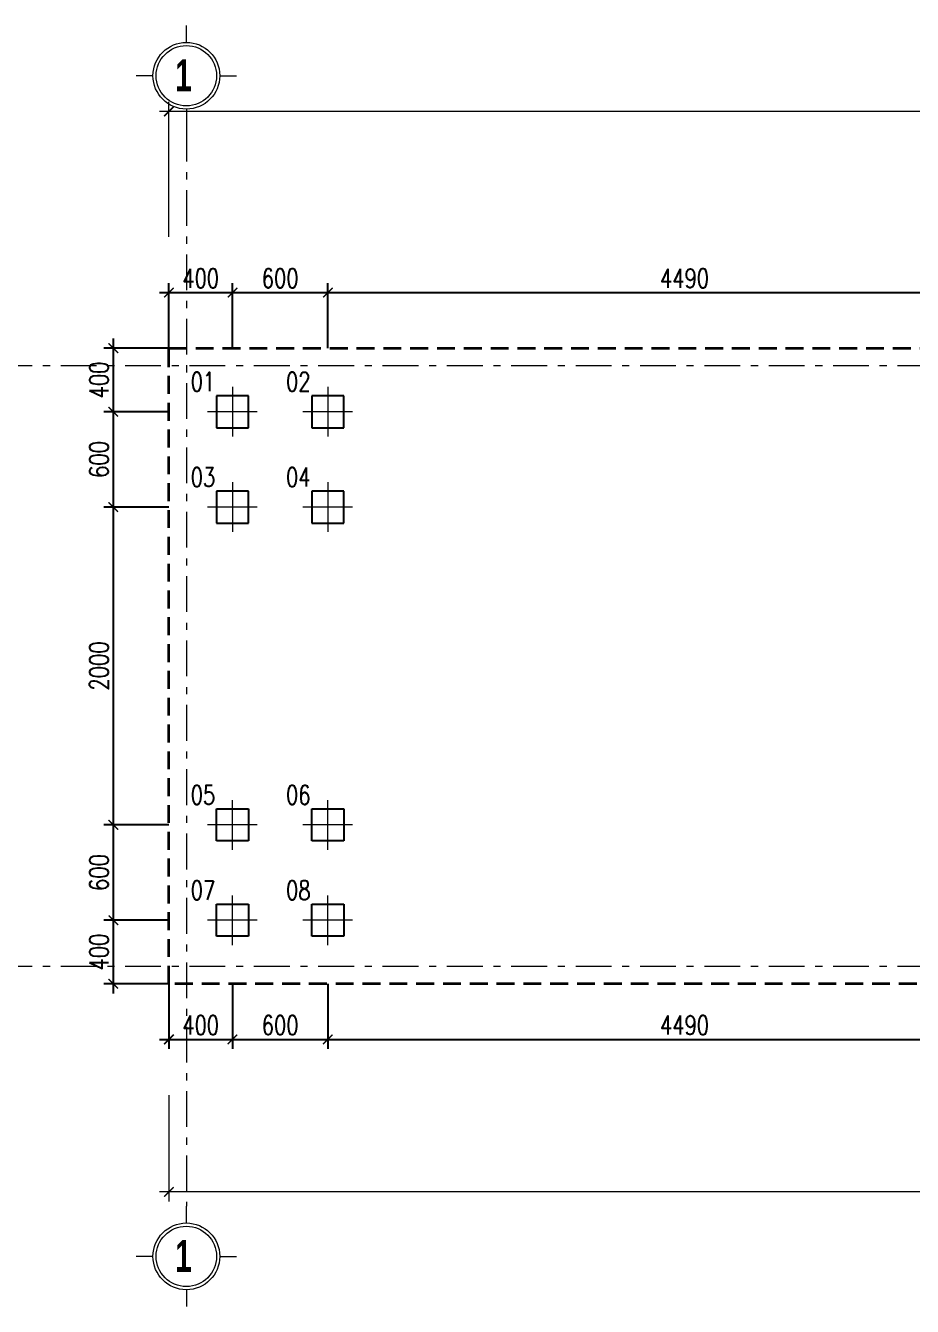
# Model space of a CAD drawing. Extents: x -2098986 to 943, y -1296280 to 73591.
# Drawn here: x -1843625 to -1838044, y -1065791 to -1057731 of the extents above; entities that cross this region are included whole.
import ezdxf

# ---------------------------------------------------------------- set-up
doc = ezdxf.new("R2010")
doc.units = 0
doc.header["$LTSCALE"] = 150
doc.header["$PDMODE"] = 35
for name, pattern in [('_Tim', [9, 5, -1.5, 1, -1.5]), ('HIDDEN', [0.375, 0.25, -0.125]), ('HIDDEN2', [4.7625, 3.175, -1.5875]), ('KC.QDC A3$0$CONTINOUS', [0])]:
    doc.linetypes.add(name, pattern=pattern)
doc.layers.get('0').update_dxf_attribs({"lineweight": 18})
doc.layers.get('Defpoints').update_dxf_attribs({"lineweight": 18})
for name, color, linetype, lineweight in [('05.Text', 253, 'Continuous', 18), ('LS-DIM', 251, 'Continuous', 13), ('LS-TEXT', 60, 'Continuous', 20), ('LS-THAY', 7, 'Continuous', 20), ('LS-THEP', 3, 'Continuous', 35), ('LS-TRUC', 108, '_Tim', 9)]:
    doc.layers.add(name, color=color, linetype=linetype, lineweight=lineweight)
doc.layers.add('DIM', color=1, linetype='Continuous')
doc.layers.add('LS-COC', color=11, linetype='Continuous')
doc.styles.add('AVANTHB', font='')
doc.styles.add('vnsimpli', font='vnsimli.shx', dxfattribs={"width": 0.75})
doc.styles.get('AVANTHB').set_extended_font_data('.VnAvantH', bold=True)
doc.dimstyles.new('D100(120)', dxfattribs={"dimtxt": 120, "dimasz": 60, "dimexe": 60, "dimexo": 0, "dimgap": 30, "dimtad": 1, "dimdec": 0, "dimdsep": 46, "dimtxsty": 'vnsimpli', "dimblk": 'ARCHTICK', "dimcen": 0, "dimdle": 60, "dimclrd": 256, "dimclre": 256, "dimclrt": 60, "dimadec": 0, "dimazin": 0, "dimtfac": 1, "dimtdec": 0, "dimtix": 1, "dimtmove": 0, "dimatfit": 3, "dimfxl": 1, "dimarcsym": 0})

# ---------------------------------------------------------------- blocks, each defined once
blk = doc.blocks.new('A$C287A59E2')
at = {"layer": 'LS-COC', "linetype": 'HIDDEN2', "ltscale": 0.04}
blk.add_lwpolyline([(0.75, 3.42), (3.42, 3.42), (3.42, 0.75), (0.75, 0.75)], close=True, dxfattribs=at)
at = {"layer": 'LS-TRUC', "linetype": '_Tim', "ltscale": 200}
for p, q in [((2.08, 0), (2.08, 4.17)), ((0, 2.08), (4.17, 2.08))]:
    blk.add_line(p, q, dxfattribs=at)
blk = doc.blocks.new('cocc')
at = {"layer": 'LS-COC', "yscale": 75, "zscale": 75}
for p, xscale, rotation in [((-1938900.8, -1052337.8), -75, 90), ((-1938300.8, -1052337.8), -75, 90), ((-1938900.8, -1052937.8), -75, 90), ((-1938300.8, -1052937.8), -75, 90), ((-1938900.8, -1055250.2), 75, 90.00000000000001), ((-1938300.8, -1055250.2), 75, 90.00000000000001), ((-1938900.8, -1055850.2), 75, 90.00000000000001), ((-1938300.8, -1055850.2), 75, 90.00000000000001)]:
    blk.add_blockref('A$C287A59E2', p, dxfattribs=dict(at, xscale=xscale, rotation=rotation))
blk = doc.blocks.new('DANHTRUC')
for p, q in [((980383, -947347), (980383, -947137)), ((979963, -947767), (979753, -947767)), ((980803, -947767), (981013, -947767)), ((980383, -948187), (980383, -948397))]:
    blk.add_line(p, q)
for radius in [420, 380]:
    blk.add_circle((980383, -947767), radius)
blk = doc.blocks.new('_ArchTick')
at = {"layer": 'DIM', "color": 0, "const_width": 0.15}
blk.add_lwpolyline([(-0.5, -0.5), (0.5, 0.5)], dxfattribs=at)
blk = doc.blocks.new('*D821')
at = {"layer": 'Defpoints', "color": 0, "transparency": 16777216}
for p in [(-1821826.9, -1113825.8), (-1821826.9, -1114615.8), (-1806826.9, -1114615.8)]:
    blk.add_point(p, dxfattribs=at)
at = {"layer": 'LS-DIM', "lineweight": -2, "transparency": 16777216}
for p, q in [((-1821826.9, -1114615.8), (-1821826.9, -1113765.8)), ((-1806826.9, -1114615.8), (-1806826.9, -1113765.8)), ((-1806766.9, -1113825.8), (-1821886.9, -1113825.8))]:
    blk.add_line(p, q, dxfattribs=at)
at = {"layer": 'LS-DIM', "lineweight": -2, "transparency": 16777216, "xscale": 60, "yscale": 60, "zscale": 60, "rotation": 180}
blk.add_blockref('_ArchTick', (-1821826.9, -1113825.8), dxfattribs=at)
at = {"layer": 'LS-DIM', "lineweight": -2, "transparency": 16777216, "xscale": 60, "yscale": 60, "zscale": 60}
blk.add_blockref('_ArchTick', (-1806826.9, -1113825.8), dxfattribs=at)
at = {"layer": 'LS-DIM', "color": 60, "transparency": 16777216, "insert": (-1814325.9, -1113735.8), "char_height": 120, "attachment_point": 5, "style": 'vnsimpli'}
blk.add_mtext('15000', dxfattribs=at)
blk = doc.blocks.new('*D831')
at = {"layer": 'Defpoints', "color": 0, "transparency": 16777216}
for p in [(-1821826.9, -1120015.8), (-1806826.9, -1120015.8), (-1821826.9, -1120625.8)]:
    blk.add_point(p, dxfattribs=at)
at = {"layer": 'LS-DIM', "lineweight": -2, "transparency": 16777216}
for p, q in [((-1821826.9, -1120015.8), (-1821826.9, -1120685.8)), ((-1806826.9, -1120015.8), (-1806826.9, -1120685.8)), ((-1806766.9, -1120625.8), (-1821886.9, -1120625.8))]:
    blk.add_line(p, q, dxfattribs=at)
at = {"layer": 'LS-DIM', "lineweight": -2, "transparency": 16777216, "xscale": 60, "yscale": 60, "zscale": 60, "rotation": 180}
blk.add_blockref('_ArchTick', (-1821826.9, -1120625.8), dxfattribs=at)
at = {"layer": 'LS-DIM', "lineweight": -2, "transparency": 16777216, "xscale": 60, "yscale": 60, "zscale": 60}
blk.add_blockref('_ArchTick', (-1806826.9, -1120625.8), dxfattribs=at)
at = {"layer": 'LS-DIM', "color": 60, "transparency": 16777216, "insert": (-1814325.9, -1120535.8), "char_height": 120, "attachment_point": 5, "style": 'vnsimpli'}
blk.add_mtext('15000', dxfattribs=at)
blk = doc.blocks.new('*D842')
at = {"layer": 'Defpoints', "color": 0, "transparency": 16777216}
for p in [(-1842323.1, -1059410.8), (-1842723.1, -1059760.8), (-1842323.1, -1059760.8)]:
    blk.add_point(p, dxfattribs=at)
at = {"layer": 'LS-DIM', "linetype": 'KC.QDC A3$0$CONTINOUS', "lineweight": -2, "transparency": 16777216}
blk.add_line((-1842723.1, -1059760.8), (-1842723.1, -1059350.8), dxfattribs=at)
at = {"layer": 'LS-DIM', "lineweight": -2, "transparency": 16777216}
blk.add_line((-1842323.1, -1059760.8), (-1842323.1, -1059350.8), dxfattribs=at)
at = {"layer": 'LS-DIM', "linetype": 'Continuous', "lineweight": -2, "transparency": 16777216}
blk.add_line((-1842783.1, -1059410.8), (-1842263.1, -1059410.8), dxfattribs=at)
at = {"layer": 'LS-DIM', "lineweight": -2, "transparency": 16777216, "xscale": 60, "yscale": 60, "zscale": 60, "rotation": 180}
blk.add_blockref('_ArchTick', (-1842723.1, -1059410.8), dxfattribs=at)
at = {"layer": 'LS-DIM', "lineweight": -2, "transparency": 16777216, "xscale": 60, "yscale": 60, "zscale": 60}
blk.add_blockref('_ArchTick', (-1842323.1, -1059410.8), dxfattribs=at)
at = {"layer": 'LS-DIM', "color": 60, "transparency": 16777216, "insert": (-1842523.1, -1059320.8), "char_height": 120, "attachment_point": 5, "style": 'vnsimpli'}
blk.add_mtext('400', dxfattribs=at)
blk = doc.blocks.new('*D843')
at = {"layer": 'Defpoints', "color": 0, "transparency": 16777216}
for p in [(-1841723.1, -1059410.8), (-1842323.1, -1059760.8), (-1841723.1, -1059760.8)]:
    blk.add_point(p, dxfattribs=at)
at = {"layer": 'LS-DIM', "linetype": 'KC.QDC A3$0$CONTINOUS', "lineweight": -2, "transparency": 16777216}
blk.add_line((-1842323.1, -1059760.8), (-1842323.1, -1059350.8), dxfattribs=at)
at = {"layer": 'LS-DIM', "lineweight": -2, "transparency": 16777216}
blk.add_line((-1841723.1, -1059760.8), (-1841723.1, -1059350.8), dxfattribs=at)
at = {"layer": 'LS-DIM', "linetype": 'Continuous', "lineweight": -2, "transparency": 16777216}
blk.add_line((-1842383.1, -1059410.8), (-1841663.1, -1059410.8), dxfattribs=at)
at = {"layer": 'LS-DIM', "lineweight": -2, "transparency": 16777216, "xscale": 60, "yscale": 60, "zscale": 60, "rotation": 180}
blk.add_blockref('_ArchTick', (-1842323.1, -1059410.8), dxfattribs=at)
at = {"layer": 'LS-DIM', "lineweight": -2, "transparency": 16777216, "xscale": 60, "yscale": 60, "zscale": 60}
blk.add_blockref('_ArchTick', (-1841723.1, -1059410.8), dxfattribs=at)
at = {"layer": 'LS-DIM', "color": 60, "transparency": 16777216, "insert": (-1842023.1, -1059320.8), "char_height": 120, "attachment_point": 5, "style": 'vnsimpli'}
blk.add_mtext('600', dxfattribs=at)
blk = doc.blocks.new('*D844')
at = {"layer": 'Defpoints', "color": 0, "transparency": 16777216}
for p in [(-1837233.1, -1059410.8), (-1841723.1, -1059760.8), (-1837233.1, -1059760.8)]:
    blk.add_point(p, dxfattribs=at)
at = {"layer": 'LS-DIM', "linetype": 'KC.QDC A3$0$CONTINOUS', "lineweight": -2, "transparency": 16777216}
blk.add_line((-1841723.1, -1059760.8), (-1841723.1, -1059350.8), dxfattribs=at)
at = {"layer": 'LS-DIM', "lineweight": -2, "transparency": 16777216}
blk.add_line((-1837233.1, -1059760.8), (-1837233.1, -1059350.8), dxfattribs=at)
at = {"layer": 'LS-DIM', "linetype": 'Continuous', "lineweight": -2, "transparency": 16777216}
blk.add_line((-1841783.1, -1059410.8), (-1837173.1, -1059410.8), dxfattribs=at)
at = {"layer": 'LS-DIM', "lineweight": -2, "transparency": 16777216, "xscale": 60, "yscale": 60, "zscale": 60, "rotation": 180}
blk.add_blockref('_ArchTick', (-1841723.1, -1059410.8), dxfattribs=at)
at = {"layer": 'LS-DIM', "lineweight": -2, "transparency": 16777216, "xscale": 60, "yscale": 60, "zscale": 60}
blk.add_blockref('_ArchTick', (-1837233.1, -1059410.8), dxfattribs=at)
at = {"layer": 'LS-DIM', "color": 60, "transparency": 16777216, "insert": (-1839478.1, -1059320.8), "char_height": 120, "attachment_point": 5, "style": 'vnsimpli'}
blk.add_mtext('4490', dxfattribs=at)
blk = doc.blocks.new('*D855')
at = {"layer": 'Defpoints', "color": 0, "transparency": 16777216}
for p in [(-1842723.1, -1059760.8), (-1843073.1, -1060160.8), (-1842723.1, -1060160.8)]:
    blk.add_point(p, dxfattribs=at)
at = {"layer": 'LS-DIM', "linetype": 'Continuous', "lineweight": -2, "transparency": 16777216}
blk.add_line((-1843073.1, -1059700.8), (-1843073.1, -1060220.8), dxfattribs=at)
at = {"layer": 'LS-DIM', "linetype": 'KC.QDC A3$0$CONTINOUS', "lineweight": -2, "transparency": 16777216}
blk.add_line((-1842723.1, -1059760.8), (-1843133.1, -1059760.8), dxfattribs=at)
at = {"layer": 'LS-DIM', "lineweight": -2, "transparency": 16777216}
blk.add_line((-1842723.1, -1060160.8), (-1843133.1, -1060160.8), dxfattribs=at)
at = {"layer": 'LS-DIM', "lineweight": -2, "transparency": 16777216, "xscale": 60, "yscale": 60, "zscale": 60}
for p, rotation in [((-1843073.1, -1059760.8), 90), ((-1843073.1, -1060160.8), 270)]:
    blk.add_blockref('_ArchTick', p, dxfattribs=dict(at, rotation=rotation))
at = {"layer": 'LS-DIM', "color": 60, "transparency": 16777216, "insert": (-1843163.1, -1059960.8), "char_height": 120, "attachment_point": 5, "rotation": 90, "style": 'vnsimpli'}
blk.add_mtext('400', dxfattribs=at)
blk = doc.blocks.new('*D856')
at = {"layer": 'Defpoints', "color": 0, "transparency": 16777216}
for p in [(-1842723.1, -1060160.8), (-1843073.1, -1060760.8), (-1842723.1, -1060760.8)]:
    blk.add_point(p, dxfattribs=at)
at = {"layer": 'LS-DIM', "linetype": 'Continuous', "lineweight": -2, "transparency": 16777216}
blk.add_line((-1843073.1, -1060100.8), (-1843073.1, -1060820.8), dxfattribs=at)
at = {"layer": 'LS-DIM', "linetype": 'KC.QDC A3$0$CONTINOUS', "lineweight": -2, "transparency": 16777216}
blk.add_line((-1842723.1, -1060160.8), (-1843133.1, -1060160.8), dxfattribs=at)
at = {"layer": 'LS-DIM', "lineweight": -2, "transparency": 16777216}
blk.add_line((-1842723.1, -1060760.8), (-1843133.1, -1060760.8), dxfattribs=at)
at = {"layer": 'LS-DIM', "lineweight": -2, "transparency": 16777216, "xscale": 60, "yscale": 60, "zscale": 60}
for p, rotation in [((-1843073.1, -1060160.8), 90), ((-1843073.1, -1060760.8), 270)]:
    blk.add_blockref('_ArchTick', p, dxfattribs=dict(at, rotation=rotation))
at = {"layer": 'LS-DIM', "color": 60, "transparency": 16777216, "insert": (-1843163.1, -1060460.8), "char_height": 120, "attachment_point": 5, "rotation": 90, "style": 'vnsimpli'}
blk.add_mtext('600', dxfattribs=at)
blk = doc.blocks.new('*D857')
at = {"layer": 'Defpoints', "color": 0, "transparency": 16777216}
for p in [(-1842723.1, -1060760.8), (-1843073.1, -1062760.8), (-1842723.1, -1062760.8)]:
    blk.add_point(p, dxfattribs=at)
at = {"layer": 'LS-DIM', "linetype": 'KC.QDC A3$0$CONTINOUS', "lineweight": -2, "transparency": 16777216}
blk.add_line((-1842723.1, -1060760.8), (-1843133.1, -1060760.8), dxfattribs=at)
at = {"layer": 'LS-DIM', "linetype": 'Continuous', "lineweight": -2, "transparency": 16777216}
blk.add_line((-1843073.1, -1060700.8), (-1843073.1, -1062820.8), dxfattribs=at)
at = {"layer": 'LS-DIM', "lineweight": -2, "transparency": 16777216}
blk.add_line((-1842723.1, -1062760.8), (-1843133.1, -1062760.8), dxfattribs=at)
at = {"layer": 'LS-DIM', "lineweight": -2, "transparency": 16777216, "xscale": 60, "yscale": 60, "zscale": 60}
for p, rotation in [((-1843073.1, -1060760.8), 90), ((-1843073.1, -1062760.8), 270)]:
    blk.add_blockref('_ArchTick', p, dxfattribs=dict(at, rotation=rotation))
at = {"layer": 'LS-DIM', "color": 60, "transparency": 16777216, "insert": (-1843163.1, -1061760.8), "char_height": 120, "attachment_point": 5, "rotation": 90, "style": 'vnsimpli'}
blk.add_mtext('2000', dxfattribs=at)
blk = doc.blocks.new('*D858')
at = {"layer": 'Defpoints', "color": 0, "transparency": 16777216}
for p in [(-1842723.1, -1062760.8), (-1843073.1, -1063360.8), (-1842723.1, -1063360.8)]:
    blk.add_point(p, dxfattribs=at)
at = {"layer": 'LS-DIM', "linetype": 'Continuous', "lineweight": -2, "transparency": 16777216}
blk.add_line((-1843073.1, -1062700.8), (-1843073.1, -1063420.8), dxfattribs=at)
at = {"layer": 'LS-DIM', "linetype": 'KC.QDC A3$0$CONTINOUS', "lineweight": -2, "transparency": 16777216}
blk.add_line((-1842723.1, -1062760.8), (-1843133.1, -1062760.8), dxfattribs=at)
at = {"layer": 'LS-DIM', "lineweight": -2, "transparency": 16777216}
blk.add_line((-1842723.1, -1063360.8), (-1843133.1, -1063360.8), dxfattribs=at)
at = {"layer": 'LS-DIM', "lineweight": -2, "transparency": 16777216, "xscale": 60, "yscale": 60, "zscale": 60}
for p, rotation in [((-1843073.1, -1062760.8), 90), ((-1843073.1, -1063360.8), 270)]:
    blk.add_blockref('_ArchTick', p, dxfattribs=dict(at, rotation=rotation))
at = {"layer": 'LS-DIM', "color": 60, "transparency": 16777216, "insert": (-1843163.1, -1063060.8), "char_height": 120, "attachment_point": 5, "rotation": 90, "style": 'vnsimpli'}
blk.add_mtext('600', dxfattribs=at)
blk = doc.blocks.new('*D859')
at = {"layer": 'Defpoints', "color": 0, "transparency": 16777216}
for p in [(-1842723.1, -1063360.8), (-1843073.1, -1063760.8), (-1842723.1, -1063760.8)]:
    blk.add_point(p, dxfattribs=at)
at = {"layer": 'LS-DIM', "linetype": 'Continuous', "lineweight": -2, "transparency": 16777216}
blk.add_line((-1843073.1, -1063300.8), (-1843073.1, -1063820.8), dxfattribs=at)
at = {"layer": 'LS-DIM', "linetype": 'KC.QDC A3$0$CONTINOUS', "lineweight": -2, "transparency": 16777216}
blk.add_line((-1842723.1, -1063360.8), (-1843133.1, -1063360.8), dxfattribs=at)
at = {"layer": 'LS-DIM', "lineweight": -2, "transparency": 16777216}
blk.add_line((-1842723.1, -1063760.8), (-1843133.1, -1063760.8), dxfattribs=at)
at = {"layer": 'LS-DIM', "lineweight": -2, "transparency": 16777216, "xscale": 60, "yscale": 60, "zscale": 60}
for p, rotation in [((-1843073.1, -1063360.8), 90), ((-1843073.1, -1063760.8), 270)]:
    blk.add_blockref('_ArchTick', p, dxfattribs=dict(at, rotation=rotation))
at = {"layer": 'LS-DIM', "color": 60, "transparency": 16777216, "insert": (-1843163.1, -1063560.8), "char_height": 120, "attachment_point": 5, "rotation": 90, "style": 'vnsimpli'}
blk.add_mtext('400', dxfattribs=at)
blk = doc.blocks.new('*D860')
at = {"layer": 'Defpoints', "color": 0, "transparency": 16777216}
for p in [(-1842723.1, -1063760.8), (-1842323.1, -1063760.8), (-1842323.1, -1064110.8)]:
    blk.add_point(p, dxfattribs=at)
at = {"layer": 'LS-DIM', "linetype": 'KC.QDC A3$0$CONTINOUS', "lineweight": -2, "transparency": 16777216}
blk.add_line((-1842723.1, -1063760.8), (-1842723.1, -1064170.8), dxfattribs=at)
at = {"layer": 'LS-DIM', "lineweight": -2, "transparency": 16777216}
blk.add_line((-1842323.1, -1063760.8), (-1842323.1, -1064170.8), dxfattribs=at)
at = {"layer": 'LS-DIM', "linetype": 'Continuous', "lineweight": -2, "transparency": 16777216}
blk.add_line((-1842783.1, -1064110.8), (-1842263.1, -1064110.8), dxfattribs=at)
at = {"layer": 'LS-DIM', "lineweight": -2, "transparency": 16777216, "xscale": 60, "yscale": 60, "zscale": 60, "rotation": 180}
blk.add_blockref('_ArchTick', (-1842723.1, -1064110.8), dxfattribs=at)
at = {"layer": 'LS-DIM', "lineweight": -2, "transparency": 16777216, "xscale": 60, "yscale": 60, "zscale": 60}
blk.add_blockref('_ArchTick', (-1842323.1, -1064110.8), dxfattribs=at)
at = {"layer": 'LS-DIM', "color": 60, "transparency": 16777216, "insert": (-1842523.1, -1064020.8), "char_height": 120, "attachment_point": 5, "style": 'vnsimpli'}
blk.add_mtext('400', dxfattribs=at)
blk = doc.blocks.new('*D861')
at = {"layer": 'Defpoints', "color": 0, "transparency": 16777216}
for p in [(-1842323.1, -1063760.8), (-1841723.1, -1063760.8), (-1841723.1, -1064110.8)]:
    blk.add_point(p, dxfattribs=at)
at = {"layer": 'LS-DIM', "linetype": 'KC.QDC A3$0$CONTINOUS', "lineweight": -2, "transparency": 16777216}
blk.add_line((-1842323.1, -1063760.8), (-1842323.1, -1064170.8), dxfattribs=at)
at = {"layer": 'LS-DIM', "lineweight": -2, "transparency": 16777216}
blk.add_line((-1841723.1, -1063760.8), (-1841723.1, -1064170.8), dxfattribs=at)
at = {"layer": 'LS-DIM', "linetype": 'Continuous', "lineweight": -2, "transparency": 16777216}
blk.add_line((-1842383.1, -1064110.8), (-1841663.1, -1064110.8), dxfattribs=at)
at = {"layer": 'LS-DIM', "lineweight": -2, "transparency": 16777216, "xscale": 60, "yscale": 60, "zscale": 60, "rotation": 180}
blk.add_blockref('_ArchTick', (-1842323.1, -1064110.8), dxfattribs=at)
at = {"layer": 'LS-DIM', "lineweight": -2, "transparency": 16777216, "xscale": 60, "yscale": 60, "zscale": 60}
blk.add_blockref('_ArchTick', (-1841723.1, -1064110.8), dxfattribs=at)
at = {"layer": 'LS-DIM', "color": 60, "transparency": 16777216, "insert": (-1842023.1, -1064020.8), "char_height": 120, "attachment_point": 5, "style": 'vnsimpli'}
blk.add_mtext('600', dxfattribs=at)
blk = doc.blocks.new('*D862')
at = {"layer": 'Defpoints', "color": 0, "transparency": 16777216}
for p in [(-1841723.1, -1063760.8), (-1837233.1, -1063760.8), (-1837233.1, -1064110.8)]:
    blk.add_point(p, dxfattribs=at)
at = {"layer": 'LS-DIM', "linetype": 'KC.QDC A3$0$CONTINOUS', "lineweight": -2, "transparency": 16777216}
blk.add_line((-1841723.1, -1063760.8), (-1841723.1, -1064170.8), dxfattribs=at)
at = {"layer": 'LS-DIM', "lineweight": -2, "transparency": 16777216}
blk.add_line((-1837233.1, -1063760.8), (-1837233.1, -1064170.8), dxfattribs=at)
at = {"layer": 'LS-DIM', "linetype": 'Continuous', "lineweight": -2, "transparency": 16777216}
blk.add_line((-1841783.1, -1064110.8), (-1837173.1, -1064110.8), dxfattribs=at)
at = {"layer": 'LS-DIM', "lineweight": -2, "transparency": 16777216, "xscale": 60, "yscale": 60, "zscale": 60, "rotation": 180}
blk.add_blockref('_ArchTick', (-1841723.1, -1064110.8), dxfattribs=at)
at = {"layer": 'LS-DIM', "lineweight": -2, "transparency": 16777216, "xscale": 60, "yscale": 60, "zscale": 60}
blk.add_blockref('_ArchTick', (-1837233.1, -1064110.8), dxfattribs=at)
at = {"layer": 'LS-DIM', "color": 60, "transparency": 16777216, "insert": (-1839478.1, -1064020.8), "char_height": 120, "attachment_point": 5, "style": 'vnsimpli'}
blk.add_mtext('4490', dxfattribs=at)
blk = doc.blocks.new('32132132ewe')
at = {"layer": 'LS-TRUC', "ltscale": 0.3}
for p, q in [((-1821716.9, -1113915.8), (-1821716.9, -1120715.8)), ((-1824126.9, -1115425.8), (-1805426.9, -1115425.8)), ((-1824126.9, -1119205.8), (-1805426.9, -1119205.8))]:
    blk.add_line(p, q, dxfattribs=at)
at = {"layer": '05.Text', "xscale": 0.5, "yscale": 0.5, "zscale": 0.5}
for p in [(-2311908.6, -639717.6), (-2311908.6, -647147.6)]:
    blk.add_blockref('DANHTRUC', p, dxfattribs=at)
at = {"layer": '05.Text', "style": 'AVANTHB', "width": 0.7}
for p in [(-1821787.7, -1113698.5), (-1821787.7, -1121128.5)]:
    blk.add_text('1', height=200, dxfattribs=at).set_placement(p)
at = {"layer": 'LS-DIM'}
for base, p1, p2, picture, middle in [((-1821826.9, -1113825.8), (-1806826.9, -1114615.8), (-1821826.9, -1114615.8), '*D821', (-1814325.9, -1113825.8)), ((-1821826.9, -1120625.8), (-1806826.9, -1120015.8), (-1821826.9, -1120015.8), '*D831', (-1814325.9, -1120625.8))]:
    dim = blk.add_linear_dim(base=base, p1=p1, p2=p2, dimstyle='D100(120)', dxfattribs=at)
    dim.commit()
    dim.dimension.update_dxf_attribs({"geometry": picture, "text_midpoint": middle, "dimtype": 128})

msp = doc.modelspace()

# ---------------------------------------------------------------- linework, layer by layer
at = {"layer": 'LS-THEP', "linetype": 'HIDDEN', "ltscale": 3}
msp.add_lwpolyline([(-1842723.1, -1059760.8), (-1827723.1, -1059760.8), (-1827723.1, -1063760.8), (-1842723.1, -1063760.8)], close=True, dxfattribs=at)

# ---------------------------------------------------------------- block references
at = {"layer": 'LS-COC'}
msp.add_blockref('cocc', (96733.9, -7666.8), dxfattribs=at)
at = {"layer": 'LS-THAY'}
msp.add_blockref('32132132ewe', (-20896.2, 55555), dxfattribs=at)

# ---------------------------------------------------------------- texts
at = {"layer": 'LS-TEXT', "style": 'vnsimpli', "width": 0.75}
for s, p in [('01', (-1842586.2, -1060032.1)), ('02', (-1841986.2, -1060032.1)), ('03', (-1842586.2, -1060632.1)), ('04', (-1841986.2, -1060632.1)), ('05', (-1842586.2, -1062632.1)), ('06', (-1841986.2, -1062632.1)), ('07', (-1842586.2, -1063232.1)), ('08', (-1841986.2, -1063232.1))]:
    msp.add_text(s, height=120, dxfattribs=at).set_placement(p)

# ---------------------------------------------------------------- dimensions: what is measured, and where the dimension line sits
at = {"layer": 'LS-DIM'}
for base, p1, p2, override, picture, middle in [((-1842323.1, -1059410.8), (-1842723.1, -1059760.8), (-1842323.1, -1059760.8), {"dimfxl": 100, "dimarcsym": 1}, '*D842', (-1842523.1, -1059320.8)), ((-1841723.1, -1059410.8), (-1842323.1, -1059760.8), (-1841723.1, -1059760.8), {"dimtmove": 1, "dimfxl": 100, "dimarcsym": 1}, '*D843', (-1842023.1, -1059320.8)), ((-1837233.1, -1059410.8), (-1841723.1, -1059760.8), (-1837233.1, -1059760.8), {"dimtmove": 1, "dimfxl": 100, "dimarcsym": 1}, '*D844', (-1839478.1, -1059320.8)), ((-1842323.1, -1064110.8), (-1842723.1, -1063760.8), (-1842323.1, -1063760.8), {"dimfxl": 100, "dimarcsym": 1}, '*D860', (-1842523.1, -1064020.8)), ((-1841723.1, -1064110.8), (-1842323.1, -1063760.8), (-1841723.1, -1063760.8), {"dimtmove": 1, "dimfxl": 100, "dimarcsym": 1}, '*D861', (-1842023.1, -1064020.8)), ((-1837233.1, -1064110.8), (-1841723.1, -1063760.8), (-1837233.1, -1063760.8), {"dimtmove": 1, "dimfxl": 100, "dimarcsym": 1}, '*D862', (-1839478.1, -1064020.8))]:
    dim = msp.add_linear_dim(base=base, p1=p1, p2=p2, dimstyle='D100(120)', override=override, dxfattribs=at)
    dim.commit()
    dim.dimension.update_dxf_attribs({"geometry": picture, "text_midpoint": middle})
for base, p1, p2, override, picture, middle in [((-1843073.1, -1060160.8), (-1842723.1, -1059760.8), (-1842723.1, -1060160.8), {"dimfxl": 100, "dimarcsym": 1}, '*D855', (-1843163.1, -1059960.8)), ((-1843073.1, -1060760.8), (-1842723.1, -1060160.8), (-1842723.1, -1060760.8), {"dimtmove": 1, "dimfxl": 100, "dimarcsym": 1}, '*D856', (-1843163.1, -1060460.8)), ((-1843073.1, -1062760.8), (-1842723.1, -1060760.8), (-1842723.1, -1062760.8), {"dimtmove": 1, "dimfxl": 100, "dimarcsym": 1}, '*D857', (-1843163.1, -1061760.8)), ((-1843073.1, -1063360.8), (-1842723.1, -1062760.8), (-1842723.1, -1063360.8), {"dimtmove": 1, "dimfxl": 100, "dimarcsym": 1}, '*D858', (-1843163.1, -1063060.8)), ((-1843073.1, -1063760.8), (-1842723.1, -1063360.8), (-1842723.1, -1063760.8), {"dimtmove": 1, "dimfxl": 100, "dimarcsym": 1}, '*D859', (-1843163.1, -1063560.8))]:
    dim = msp.add_linear_dim(base=base, p1=p1, p2=p2, angle=90, dimstyle='D100(120)', override=override, dxfattribs=at)
    dim.commit()
    dim.dimension.update_dxf_attribs({"geometry": picture, "text_midpoint": middle})

doc.saveas('drawing.dxf')
